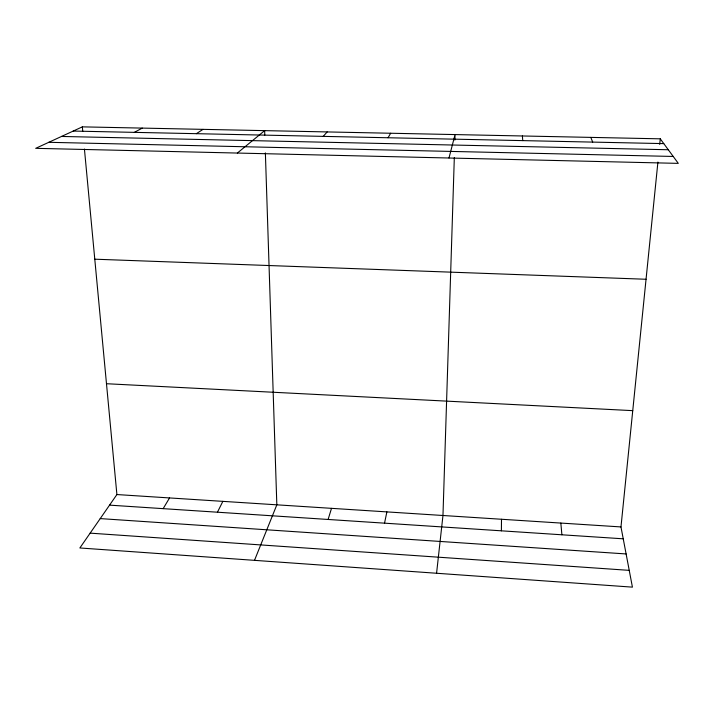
<?xml version="1.0" encoding="UTF-8"?>
<svg xmlns="http://www.w3.org/2000/svg" width="714" height="714" viewBox="0 0 714 714"><rect width="100%" height="100%" fill="white"/><g stroke="black" fill="none" stroke-linecap="round" stroke-linejoin="round"><path stroke-width="1.07" d="M501.389 530.823L501.505 519.265M454.318 157.687L442.966 515.499L436.575 573.253M454.88 140.078L455.05 134.58L448.999 157.999M84.43 149.047L116.9 494.552L79.861 547.968L632.425 587.14L620.975 526.932L657.915 162.069M659.709 144.362L660.271 138.828L82.342 126.86L35.7 148.333L678.3 163.372L660.271 138.828M384.534 523.157L386.881 511.893M328.119 519.462L331.51 508.341M254.505 560.347L276.836 504.825L265.376 152.903M217.44 512.206L222.857 501.362M388.041 137.757L390.656 133.25M163.158 508.645L169.548 497.935M323.201 136.374L327.19 131.929M237.36 153.046L264.653 130.635L264.796 135.089M196.368 133.688L203.008 129.359M134.339 132.367L142.247 128.101M73.203 131.064L663.779 143.612M61.502 136.454L668.286 149.744M48.775 142.309L673.222 156.455M94.784 259.191L646.045 279.263M106.484 383.721L632.747 410.648M116.9 494.552L620.975 526.932M109.563 505.137L623.233 538.811M100.228 518.596L626.116 553.948M90.142 533.144L629.239 570.361M590.799 137.391L592.7 142.104M82.342 126.86L82.762 131.296M560.838 523.076L561.891 534.786M522.407 135.972L522.737 140.613"/></g></svg>
